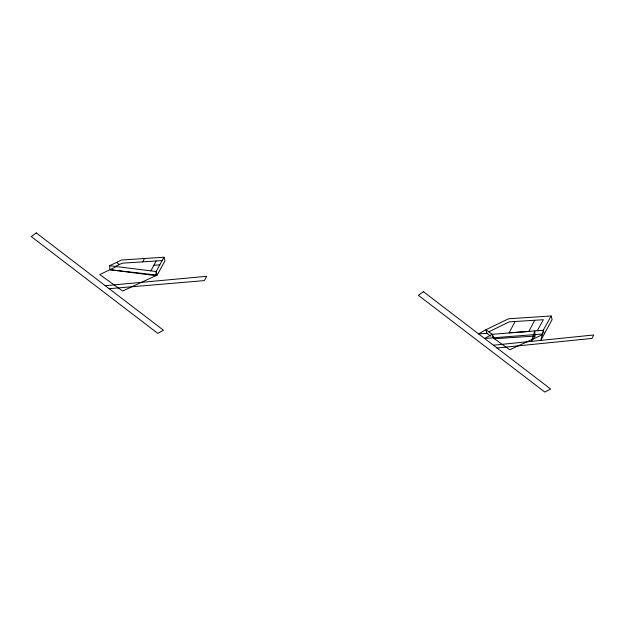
<?xml version="1.0" encoding="UTF-8"?>
<svg xmlns="http://www.w3.org/2000/svg" width="625" height="625" viewBox="0 0 625 625"><rect width="100%" height="100%" fill="white"/><g stroke="black" fill="none" stroke-linecap="round" stroke-linejoin="round"><path stroke-width="0.94" d="M142.719 261.852L144.492 258.508M150.906 270.867L156.141 260.969M515.016 321.633L509.109 332.781L528.805 331.484L534.711 320.336M551.109 315.977L552.125 319.57L540.812 340.383L543.25 330.266L551.109 315.977L508.57 318.766L485.898 329.75L478.586 333.891L486.914 333.344L490.852 336.188M163.984 257.227L156.125 271.516L155.93 275.672L109.875 269.703L109.664 265.727L121.445 260.016L163.984 257.227L165 260.82L157.141 275.109L122.594 291.031L99.789 274.594L116.586 266.453M537.297 330.734L543.359 319.711L509.289 321.859L488.805 331.852M534.984 336.055L531.445 341.344L534.773 330.938L534.984 336.055L494.375 338.719L492.203 334.297L485.898 329.75L486.914 333.344M544.266 333.859L543.25 330.266L492.203 334.297L484.555 338.461L542.344 334.008M115.422 266.445L122.109 263.203L162.141 260.578M542.531 334.664L509.719 349.781L493.219 337.891L492.203 334.297M493.383 345.219L593.75 334.992L591.93 338.43L497.016 348M105.25 285.695L206.742 276.289L204.305 280.602L109.156 288.688M153.883 265.242L159.789 264.852M109.875 269.703L157.141 275.109L156.125 271.516L109.664 265.727M116.516 262.406L119.43 264.5M36.266 232.914L31.25 236.57L157.719 333.336L163.508 330.273L36.266 232.914M423.391 291.664L418.375 295.32L544.844 392.086L550.633 389.023L423.391 291.664"/></g></svg>
